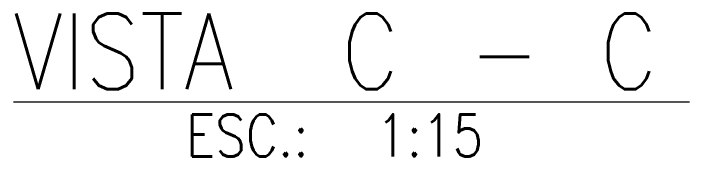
# Model space of a CAD drawing. Header units: millimetres. Extents: x 5 to 846, y 5 to 599.
# Drawn here: x 610.47 to 650.74, y 128.28 to 136.78 of the extents above; entities that cross this region are included whole.
import ezdxf

# ---------------------------------------------------------------- set-up
doc = ezdxf.new("R2010")
doc.units = ezdxf.units.MM
doc.linetypes.add('XKITLINE00', pattern=[0])
doc.layers.add('Outro tipo de objeto', color=7, linetype='Continuous', lineweight=0)
doc.styles.add('ROMANS', font='ROMANS__.TTF')

msp = doc.modelspace()

# ---------------------------------------------------------------- linework, layer by layer
at = {"layer": 'Outro tipo de objeto', "color": 1, "linetype": 'XKITLINE00', "lineweight": 0}
msp.add_line((610.472, 131.533), (650.744, 131.533), dxfattribs=at)

# ---------------------------------------------------------------- texts
at = {"layer": 'Outro tipo de objeto', "color": 1, "style": 'ROMANS', "width": 0.85}
for s, p in [('VISTA', (610.472, 132.283)), ('C', (629.999, 132.283)), ('C', (645.398, 132.283)), ('-', (637.595, 132.283))]:
    msp.add_text(s, height=4.5, dxfattribs=at).set_placement(p)
at = {"layer": 'Outro tipo de objeto', "color": 3, "style": 'ROMANS', "width": 0.85}
for s, p in [('ESC.:', (620.761, 128.283)), ('1:15', (632.078, 128.283))]:
    msp.add_text(s, height=2.5, dxfattribs=at).set_placement(p)

doc.saveas('drawing.dxf')
